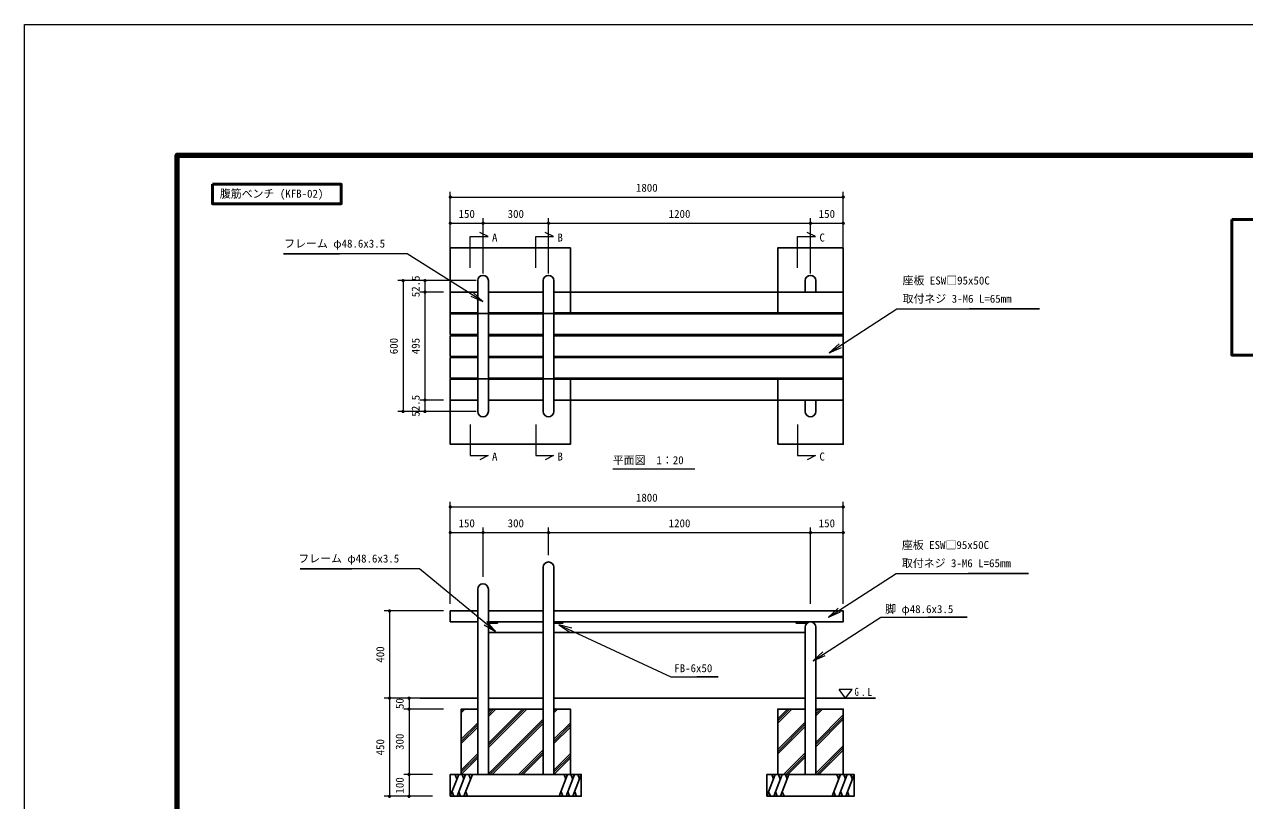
# Model space of a CAD drawing. Units: millimetres at full size, sheet at 1:20. Extents: x -400 to 8800, y -300 to 6240.
# Drawn here: x -400 to 5190, y 2681 to 6240 of the extents above; entities that cross this region are included whole.
import ezdxf
from ezdxf.enums import TextEntityAlignment as Align

# ---------------------------------------------------------------- set-up
doc = ezdxf.new("R2010")
doc.units = ezdxf.units.MM
doc.header["$LTSCALE"] = 20
for name, color, linetype, lineweight in [('D-STR-DIM\u3000寸法線、寸法値', 7, 'Continuous', 13), ('D-STR-HTXT\u3000旗上げ', 7, 'Continuous', 13), ('D-STR-TXT\u3000文字列', 7, 'Continuous', 13), ('D-STR\u3000構造物外形線', 1, 'Continuous', 25), ('D-TTL-FRAM\u3000タイトル枠、凡例図枠', 2, 'Continuous', 50), ('V-nasSTD', 7, 'Continuous', 13)]:
    doc.layers.add(name, color=color, linetype=linetype, lineweight=lineweight)
doc.styles.add('ＭＳ ゴシック', font='')
doc.styles.get('ＭＳ ゴシック').set_extended_font_data('MS Gothic')

# ---------------------------------------------------------------- blocks, each defined once
blk = doc.blocks.new('filled_dot')
at = {"color": 0, "linetype": 'Continuous', "lineweight": -2, "const_width": 1.25}
blk.add_lwpolyline([(-0.625, 0, 1), (0.625, 0, 1)], format="xyb", close=True, dxfattribs=at)
blk = doc.blocks.new('open_arrow')
at = {"color": 0, "linetype": 'Continuous', "lineweight": -2}
blk.add_lwpolyline([(7.5, 1.25), (0, 0), (7.5, -1.25)], dxfattribs=at)

msp = doc.modelspace()

# ---------------------------------------------------------------- linework, layer by layer
at = {"layer": 'D-STR-DIM\u3000寸法線、寸法値'}
for p, q in [((1551.11, 5044.6), (1551.11, 5472.34)), ((1551.11, 5448.34), (3351.11, 5448.34)), ((3351.11, 5044.6), (3351.11, 5472.34)), ((1551.11, 5044.6), (1551.11, 5352.23)), ((1551.11, 5328.23), (1701.11, 5328.23)), ((1701.11, 5097.1), (1701.11, 5352.23)), ((1701.11, 5097.1), (1701.11, 5352.23)), ((1701.11, 5328.23), (2001.11, 5328.23)), ((2001.11, 5097.1), (2001.11, 5352.23)), ((2001.11, 5097.1), (2001.11, 5352.23)), ((2001.11, 5328.23), (3201.11, 5328.23)), ((3201.11, 5097.1), (3201.11, 5352.23)), ((3201.11, 5097.1), (3201.11, 5352.23)), ((3201.11, 5328.23), (3351.11, 5328.23)), ((3351.11, 5044.6), (3351.11, 5352.23)), ((1669.11, 5065.1), (1310.81, 5065.1)), ((1334.81, 5065.1), (1334.81, 4465.1)), ((1669.11, 5065.1), (1410.94, 5065.1)), ((1434.94, 5065.1), (1434.94, 5012.6)), ((1519.11, 5012.6), (1410.94, 5012.6)), ((1519.11, 5012.6), (1410.94, 5012.6)), ((1434.94, 5012.6), (1434.94, 4517.6)), ((1519.11, 4517.6), (1410.94, 4517.6)), ((1519.11, 4517.6), (1410.94, 4517.6)), ((1434.94, 4517.6), (1434.94, 4465.1)), ((1669.11, 4465.1), (1310.81, 4465.1)), ((1669.11, 4465.1), (1410.94, 4465.1)), ((1551.11, 3582.78), (1551.11, 4051.41)), ((1551.11, 4027.41), (3351.11, 4027.41)), ((3351.11, 3582.78), (3351.11, 4051.41)), ((1551.11, 3582.78), (1551.11, 3933.83)), ((1701.11, 3707.08), (1701.11, 3933.83)), ((1701.11, 3707.08), (1701.11, 3933.83)), ((2001.11, 3807.08), (2001.11, 3933.83)), ((2001.11, 3807.08), (2001.11, 3933.83)), ((3201.11, 3582.78), (3201.11, 3933.83)), ((3201.11, 3582.78), (3201.11, 3933.83)), ((3351.11, 3582.78), (3351.11, 3933.83)), ((1551.11, 3909.83), (1701.11, 3909.83)), ((1701.11, 3909.83), (2001.11, 3909.83)), ((2001.11, 3909.83), (3201.11, 3909.83)), ((3201.11, 3909.83), (3351.11, 3909.83)), ((1519.11, 3550.78), (1248.76, 3550.78)), ((1272.76, 3550.78), (1272.76, 3150.78)), ((1644.81, 3150.78), (1248.76, 3150.78)), ((1644.81, 3150.78), (1248.76, 3150.78)), ((1272.76, 3150.78), (1272.76, 2700.78)), ((1644.81, 3150.78), (1337.9, 3150.78)), ((1361.9, 3150.78), (1361.9, 3100.78)), ((1519.11, 3100.78), (1337.9, 3100.78)), ((1519.11, 3100.78), (1337.9, 3100.78)), ((1361.9, 3100.78), (1361.9, 2800.78)), ((1469.11, 2800.78), (1337.9, 2800.78)), ((1469.11, 2800.78), (1337.9, 2800.78)), ((1361.9, 2800.78), (1361.9, 2700.78)), ((1469.11, 2700.78), (1248.76, 2700.78)), ((1469.11, 2700.78), (1337.9, 2700.78))]:
    msp.add_line(p, q, dxfattribs=at)
at = {"layer": 'D-STR-HTXT\u3000旗上げ'}
for points in [[(1700.77, 4969.77), (1352.69, 5187.83), (1344.69, 5187.83), (786.56, 5187.83), (1043.42, 5187.83)], [(3286.86, 4734.57), (3597.24, 4935.14), (3605.24, 4935.14), (4249.64, 4935.14), (3927.44, 4935.14)], [(1758.08, 3456.27), (1410, 3743.89), (1402, 3743.89), (862.79, 3743.89), (1100.63, 3743.89)], [(3283.47, 3521.93), (3593.85, 3722.5), (3601.85, 3722.5), (4199.63, 3722.5), (3924.05, 3722.5)], [(3212.8, 3321.69), (3523.18, 3522.26), (3531.18, 3522.26), (3919.07, 3522.26), (3738.98, 3522.26)], [(2048.92, 3487.66), (2561.87, 3248.08), (2569.87, 3248.08), (2777.53, 3248.08), (2680.69, 3248.08)]]:
    msp.add_lwpolyline(points, dxfattribs=at)
at = {"layer": 'D-STR-TXT\u3000文字列'}
for p, q in [((1642.18, 5267.19), (1724.51, 5267.19)), ((1642.18, 5124.15), (1642.18, 5267.19)), ((1724.51, 5267.19), (1685.94, 5286)), ((1942.18, 5267.19), (2024.51, 5267.19)), ((1942.18, 5124.15), (1942.18, 5267.19)), ((2024.51, 5267.19), (1985.94, 5286)), ((3142.18, 5267.19), (3224.51, 5267.19)), ((3142.18, 5124.15), (3142.18, 5267.19)), ((3224.51, 5267.19), (3185.94, 5286)), ((1642.18, 4406.05), (1642.18, 4263.02)), ((1942.18, 4406.05), (1942.18, 4263.02)), ((3142.18, 4406.05), (3142.18, 4263.02)), ((1642.18, 4263.02), (1724.51, 4263.02)), ((1724.51, 4263.02), (1685.94, 4244.21)), ((1942.18, 4263.02), (2024.51, 4263.02)), ((2024.51, 4263.02), (1985.94, 4244.21)), ((3142.18, 4263.02), (3224.51, 4263.02)), ((3224.51, 4263.02), (3185.94, 4244.21)), ((2295.33, 4202.57), (2671.49, 4202.57))]:
    msp.add_line(p, q, dxfattribs=at)
at = {"layer": 'D-STR\u3000構造物外形線'}
for p, q in [((1676.81, 5065.1), (1676.81, 4465.1)), ((1725.41, 5065.1), (1725.41, 4465.1)), ((1976.81, 5065.1), (1976.81, 4465.1)), ((2025.41, 5065.1), (2025.41, 4465.1)), ((3176.81, 5065.1), (3176.81, 5012.6)), ((3225.41, 5065.1), (3225.41, 5012.6)), ((1976.81, 5012.6), (1725.41, 5012.6)), ((1725.41, 4917.6), (1976.81, 4917.6)), ((1976.81, 4912.6), (1725.41, 4912.6)), ((1725.41, 4817.6), (1976.81, 4817.6)), ((1976.81, 4812.6), (1725.41, 4812.6)), ((1725.41, 4717.6), (1976.81, 4717.6)), ((1976.81, 4712.6), (1725.41, 4712.6)), ((1725.41, 4617.6), (1976.81, 4617.6)), ((1976.81, 4612.6), (1725.41, 4612.6)), ((1725.41, 4517.6), (1976.81, 4517.6)), ((3176.81, 4517.6), (3176.81, 4465.1)), ((3225.41, 4517.6), (3225.41, 4465.1)), ((1976.81, 3750.78), (1976.81, 2800.78)), ((2025.41, 3750.78), (2025.41, 2800.78)), ((1676.81, 3650.78), (1676.81, 2800.78)), ((1725.41, 3650.78), (1725.41, 2800.78)), ((1725.41, 3550.78), (1976.81, 3550.78)), ((1725.41, 3500.78), (1976.81, 3500.78)), ((1976.81, 3500.78), (1725.41, 3500.78)), ((2025.41, 3500.78), (3351.11, 3500.78)), ((3176.81, 3476.48), (3176.81, 2800.78)), ((3225.41, 3476.48), (3225.41, 2800.78)), ((1725.41, 3452.18), (1976.81, 3452.18)), ((2025.41, 3452.18), (3176.81, 3452.18)), ((1413.62, 3150.78), (1676.81, 3150.78)), ((1725.41, 3150.78), (1976.81, 3150.78)), ((2025.41, 3150.78), (3176.81, 3150.78)), ((3225.41, 3150.78), (3498.97, 3150.78)), ((1601.11, 3093.64), (1608.24, 3100.78)), ((1601.11, 3083.64), (1618.24, 3100.78)), ((1976.81, 3100.78), (1725.41, 3100.78)), ((1725.41, 3086.52), (1739.66, 3100.78)), ((1725.41, 2945.1), (1881.09, 3100.78)), ((1725.41, 3076.52), (1749.66, 3100.78)), ((1725.41, 2935.1), (1891.09, 3100.78)), ((1725.41, 3066.52), (1759.66, 3100.78)), ((1725.41, 2925.1), (1901.09, 3100.78)), ((2025.41, 3093.68), (2032.51, 3100.78)), ((2025.41, 3083.68), (2042.51, 3100.78)), ((3051.11, 3056.75), (3095.14, 3100.78)), ((3051.11, 3046.75), (3105.14, 3100.78)), ((3051.11, 3036.75), (3115.14, 3100.78)), ((3225.41, 3089.63), (3236.56, 3100.78)), ((3225.41, 3079.63), (3246.56, 3100.78)), ((3225.41, 3069.63), (3256.56, 3100.78)), ((1601.11, 2962.22), (1676.81, 3037.92)), ((1601.11, 2952.22), (1676.81, 3027.92)), ((1725.41, 2803.68), (1976.81, 3055.08)), ((1732.51, 2800.78), (1976.81, 3045.08)), ((1742.51, 2800.78), (1976.81, 3035.08)), ((2025.41, 2962.26), (2101.11, 3037.96)), ((2025.41, 2952.26), (2101.11, 3027.96)), ((3051.11, 2915.33), (3176.81, 3041.03)), ((3051.11, 2905.33), (3176.81, 3031.03)), ((3051.11, 2895.33), (3176.81, 3021.03)), ((3225.41, 2948.2), (3351.11, 3073.9)), ((3225.41, 2938.2), (3351.11, 3063.9)), ((3225.41, 2928.2), (3351.11, 3053.9)), ((1601.11, 2942.22), (1676.81, 3017.92)), ((2025.41, 2942.26), (2101.11, 3017.96)), ((1863.93, 2800.78), (1976.81, 2913.66)), ((3225.41, 2806.78), (3351.11, 2932.48)), ((3229.4, 2800.78), (3351.11, 2922.48)), ((3239.4, 2800.78), (3351.11, 2912.48)), ((1601.11, 2820.8), (1676.81, 2896.5)), ((1601.11, 2810.8), (1676.81, 2886.5)), ((1601.11, 2800.8), (1676.81, 2876.5)), ((1873.93, 2800.78), (1976.81, 2903.66)), ((1883.93, 2800.78), (1976.81, 2893.66)), ((2025.41, 2820.84), (2101.11, 2896.54)), ((2025.41, 2810.84), (2101.11, 2886.54)), ((2025.41, 2800.84), (2101.11, 2876.54)), ((3077.98, 2800.78), (3176.81, 2899.6)), ((3087.98, 2800.78), (3176.81, 2889.6)), ((3097.98, 2800.78), (3176.81, 2879.6)), ((1551.11, 2700.78), (1589.36, 2800.78)), ((1581.35, 2779.84), (1573.34, 2800.78)), ((1582.43, 2700.78), (1620.69, 2800.78)), ((1612.68, 2779.84), (1604.67, 2800.78)), ((1613.76, 2700.78), (1652.01, 2800.78)), ((1644, 2779.84), (1635.99, 2800.78)), ((2050.21, 2700.78), (2088.46, 2800.78)), ((2080.45, 2779.84), (2072.44, 2800.78)), ((2081.53, 2700.78), (2119.78, 2800.78)), ((2111.78, 2779.84), (2103.77, 2800.78)), ((2112.86, 2700.78), (2151.11, 2800.78)), ((2143.1, 2779.84), (2135.09, 2800.78)), ((3001.11, 2700.78), (3039.36, 2800.78)), ((3031.35, 2779.84), (3023.34, 2800.78)), ((3032.43, 2700.78), (3070.69, 2800.78)), ((3062.68, 2779.84), (3054.67, 2800.78)), ((3063.76, 2700.78), (3102.01, 2800.78)), ((3094, 2779.84), (3085.99, 2800.78)), ((3300.21, 2700.78), (3338.46, 2800.78)), ((3330.45, 2779.84), (3322.44, 2800.78)), ((3331.53, 2700.78), (3369.78, 2800.78)), ((3361.78, 2779.84), (3353.77, 2800.78)), ((3362.86, 2700.78), (3401.11, 2800.78)), ((3393.1, 2779.84), (3385.09, 2800.78)), ((1559.12, 2721.71), (1567.13, 2700.78)), ((1590.44, 2721.71), (1598.45, 2700.78)), ((1621.77, 2721.71), (1629.78, 2700.78)), ((2058.22, 2721.71), (2066.22, 2700.78)), ((2089.54, 2721.71), (2097.55, 2700.78)), ((2120.87, 2721.71), (2128.88, 2700.78)), ((3009.12, 2721.71), (3017.13, 2700.78)), ((3040.44, 2721.71), (3048.45, 2700.78)), ((3071.77, 2721.71), (3079.78, 2700.78)), ((3308.22, 2721.71), (3316.22, 2700.78)), ((3339.54, 2721.71), (3347.55, 2700.78)), ((3370.87, 2721.71), (3378.88, 2700.78))]:
    msp.add_line(p, q, dxfattribs=at)
for points in [[(1551.11, 4915.1), (2101.11, 4915.1), (2101.11, 5215.1), (1551.11, 5215.1)], [(3051.11, 4915.1), (3351.11, 4915.1), (3351.11, 5215.1), (3051.11, 5215.1)], [(1551.11, 4615.1), (2101.11, 4615.1), (2101.11, 4315.1), (1551.11, 4315.1)], [(3051.11, 4315.1), (3351.11, 4315.1), (3351.11, 4615.1), (3051.11, 4615.1)], [(1551.11, 2700.78), (2151.11, 2700.78), (2151.11, 2800.78), (1551.11, 2800.78)], [(3001.11, 2700.78), (3401.11, 2700.78), (3401.11, 2800.78), (3001.11, 2800.78)]]:
    msp.add_lwpolyline(points, close=True, dxfattribs=at)
for points in [[(1676.81, 5012.6), (1551.11, 5012.6), (1551.11, 4917.6), (1676.81, 4917.6)], [(2025.41, 4917.6), (3351.11, 4917.6), (3351.11, 5012.6), (2025.41, 5012.6)], [(1676.81, 4912.6), (1551.11, 4912.6), (1551.11, 4817.6), (1676.81, 4817.6)], [(2025.41, 4817.6), (3351.11, 4817.6), (3351.11, 4912.6), (2025.41, 4912.6)], [(1676.81, 4812.6), (1551.11, 4812.6), (1551.11, 4717.6), (1676.81, 4717.6)], [(2025.41, 4717.6), (3351.11, 4717.6), (3351.11, 4812.6), (2025.41, 4812.6)], [(1676.81, 4712.6), (1551.11, 4712.6), (1551.11, 4617.6), (1676.81, 4617.6)], [(2025.41, 4617.6), (3351.11, 4617.6), (3351.11, 4712.6), (2025.41, 4712.6)], [(1676.81, 4612.6), (1551.11, 4612.6), (1551.11, 4517.6), (1676.81, 4517.6)], [(2025.41, 4517.6), (3351.11, 4517.6), (3351.11, 4612.6), (2025.41, 4612.6)], [(1676.81, 3500.78), (1551.11, 3500.78), (1551.11, 3550.78), (1676.81, 3550.78)], [(2025.41, 3550.78), (3351.11, 3550.78), (3351.11, 3500.78), (2025.41, 3500.78)], [(1725.41, 3494.78), (1767.1, 3494.78), (1767.1, 3500.78), (1725.41, 3500.78)], [(2025.41, 3494.78), (2067.1, 3494.78), (2067.1, 3500.78), (2025.41, 3500.78)], [(3185.12, 3494.78), (3135.12, 3494.78), (3135.12, 3500.78), (3176.81, 3500.78)], [(1676.81, 3100.78), (1601.11, 3100.78), (1601.11, 2800.78), (2101.11, 2800.78), (2101.11, 3100.78), (2025.41, 3100.78)], [(3176.81, 3100.78), (3051.11, 3100.78), (3051.11, 2800.78), (3351.11, 2800.78), (3351.11, 3100.78), (3225.41, 3100.78)]]:
    msp.add_lwpolyline(points, dxfattribs=at)
for centre, start, end in [((1701.11, 5065.1), 0, 180), ((2001.11, 5065.1), 0, 180), ((3201.11, 5065.1), 0, 180), ((1701.11, 4465.1), 180, 0), ((2001.11, 4465.1), 180, 0), ((3201.11, 4465.1), 180, 0), ((2001.11, 3750.78), 0, 180), ((1701.11, 3650.78), 0, 180), ((3201.11, 3476.48), 0, 180)]:
    msp.add_arc(centre, 24.3, start, end, dxfattribs=at)
at = {"layer": 'D-TTL-FRAM\u3000タイトル枠、凡例図枠'}
for points in [[(461.64, 5507.18), (1051.7, 5507.18), (1051.7, 5417.98), (461.64, 5417.98)], [(5130.52, 5346), (6316.13, 5346), (6316.13, 4723.7), (5130.52, 4723.7)]]:
    msp.add_lwpolyline(points, close=True, dxfattribs=at)
at = {"layer": 'V-nasSTD'}
for p, q in [((3392.19, 3190.78), (3332.19, 3190.78)), ((3362.19, 3150.78), (3332.19, 3190.78)), ((3362.19, 3150.78), (3392.19, 3190.78))]:
    msp.add_line(p, q, dxfattribs=at)
msp.add_lwpolyline([(-400, -300), (-400, 6240), (8800, 6240), (8800, -300)], close=True, dxfattribs=at)
at = {"layer": 'V-nasSTD', "color": 3, "lineweight": 140}
msp.add_lwpolyline([(300, 300), (300, 5640), (8100, 5640), (8100, 300)], close=True, dxfattribs=at)

# ---------------------------------------------------------------- block references
at = {"layer": 'D-STR-DIM\u3000寸法線、寸法値', "xscale": 6, "yscale": 6}
for p in [(1551.11, 5448.34), (1551.11, 5328.23), (1701.11, 5328.23), (2001.11, 5328.23), (3201.11, 5328.23), (1551.11, 4027.41), (1551.11, 3909.83), (1701.11, 3909.83), (2001.11, 3909.83), (3201.11, 3909.83)]:
    msp.add_blockref('filled_dot', p, dxfattribs=at)
for p, rotation in [((3351.11, 5448.34), 180), ((1701.11, 5328.23), 180), ((2001.11, 5328.23), 180), ((3201.11, 5328.23), 180), ((3351.11, 5328.23), 180), ((1334.81, 5065.1), 270), ((1434.94, 5065.1), 270), ((1434.94, 5012.6), 90), ((1434.94, 5012.6), 270), ((1334.81, 4465.1), 90), ((1434.94, 4517.6), 90), ((1434.94, 4517.6), 270), ((1434.94, 4465.1), 90), ((3351.11, 4027.41), 180), ((1701.11, 3909.83), 180), ((2001.11, 3909.83), 180), ((3201.11, 3909.83), 180), ((3351.11, 3909.83), 180), ((1272.76, 3550.78), 270), ((1272.76, 3150.78), 90), ((1272.76, 3150.78), 270), ((1361.9, 3150.78), 270), ((1361.9, 3100.78), 90), ((1361.9, 3100.78), 270), ((1361.9, 2800.78), 90), ((1361.9, 2800.78), 270), ((1272.76, 2700.78), 90), ((1361.9, 2700.78), 90)]:
    msp.add_blockref('filled_dot', p, dxfattribs=dict(at, rotation=rotation))
at = {"layer": 'D-STR-HTXT\u3000旗上げ', "xscale": 8, "yscale": 8}
for p, rotation in [((1700.77, 4969.77), 147.9), ((3286.86, 4734.57), 32.9), ((3283.47, 3521.93), 32.9), ((1758.08, 3456.27), 140.4), ((2048.92, 3487.66), 335), ((3212.8, 3321.69), 32.9)]:
    msp.add_blockref('open_arrow', p, dxfattribs=dict(at, rotation=rotation))

# ---------------------------------------------------------------- texts
at = {"layer": 'D-STR-DIM\u3000寸法線、寸法値', "style": 'ＭＳ ゴシック'}
for s, p in [('1800', (2451.11, 5491.1)), ('150', (1626.11, 5370.99)), ('300', (1851.11, 5370.99)), ('1200', (2601.11, 5370.99)), ('150', (3276.11, 5370.99)), ('1800', (2451.11, 4070.17)), ('150', (1626.11, 3952.58)), ('300', (1851.11, 3952.58)), ('1200', (2601.11, 3952.58)), ('150', (3276.11, 3952.58))]:
    msp.add_text(s, height=36.66, dxfattribs=at).set_placement(p, align=Align.MIDDLE_CENTER)
for s, p in [('52.5', (1392.18, 5038.85)), ('600', (1292.05, 4765.1)), ('495', (1392.18, 4765.1)), ('52.5', (1392.18, 4491.35)), ('400', (1230, 3350.78)), ('50', (1319.14, 3125.78)), ('300', (1319.14, 2950.78)), ('450', (1230, 2925.78)), ('100', (1319.14, 2750.78))]:
    msp.add_text(s, height=36.66, rotation=90, dxfattribs=at).set_placement(p, align=Align.MIDDLE_CENTER)
at = {"layer": 'D-STR-HTXT\u3000旗上げ', "style": 'ＭＳ ゴシック'}
msp.add_text('腹筋ベンチ (KFB-02)', height=36.66, dxfattribs=at).set_placement((495.25, 5463.79), align=Align.MIDDLE_LEFT)
for s, p in [('フレーム φ48.6x3.5', (790.04, 5205.59)), ('座板 ESW□95x50C', (3622.99, 5036.23)), ('取付ネジ 3-M6 L=65mm', (3622.99, 4952.89)), ('座板 ESW□95x50C', (3619.6, 3823.59)), ('フレーム φ48.6x3.5', (854.62, 3761.65)), ('取付ネジ 3-M6 L=65mm', (3619.6, 3740.25)), ('脚 φ48.6x3.5', (3542.96, 3529.86)), ('FB-6x50', (2576.86, 3258.9))]:
    msp.add_text(s, height=36.66, dxfattribs=at).set_placement(p, align=Align.BOTTOM_LEFT)
at = {"layer": 'D-STR-TXT\u3000文字列', "style": 'ＭＳ ゴシック'}
for s, p in [('A', (1742.06, 5233.45)), ('B', (2042.06, 5233.45)), ('C', (3242.06, 5233.45)), ('A', (1742.06, 4229.28)), ('B', (2042.06, 4229.28)), ('平面図\u30001：20', (2295.33, 4212.57)), ('C', (3242.06, 4229.28))]:
    msp.add_text(s, height=36.66, dxfattribs=at).set_placement(p, align=Align.BOTTOM_LEFT)
at = {"layer": 'V-nasSTD', "insert": (3402.96, 3160.78), "char_height": 36.66, "attachment_point": 7, "style": 'ＭＳ ゴシック'}
msp.add_mtext('\\T1.5;\\W0.8;G.L', dxfattribs=at)

doc.saveas('drawing.dxf')
